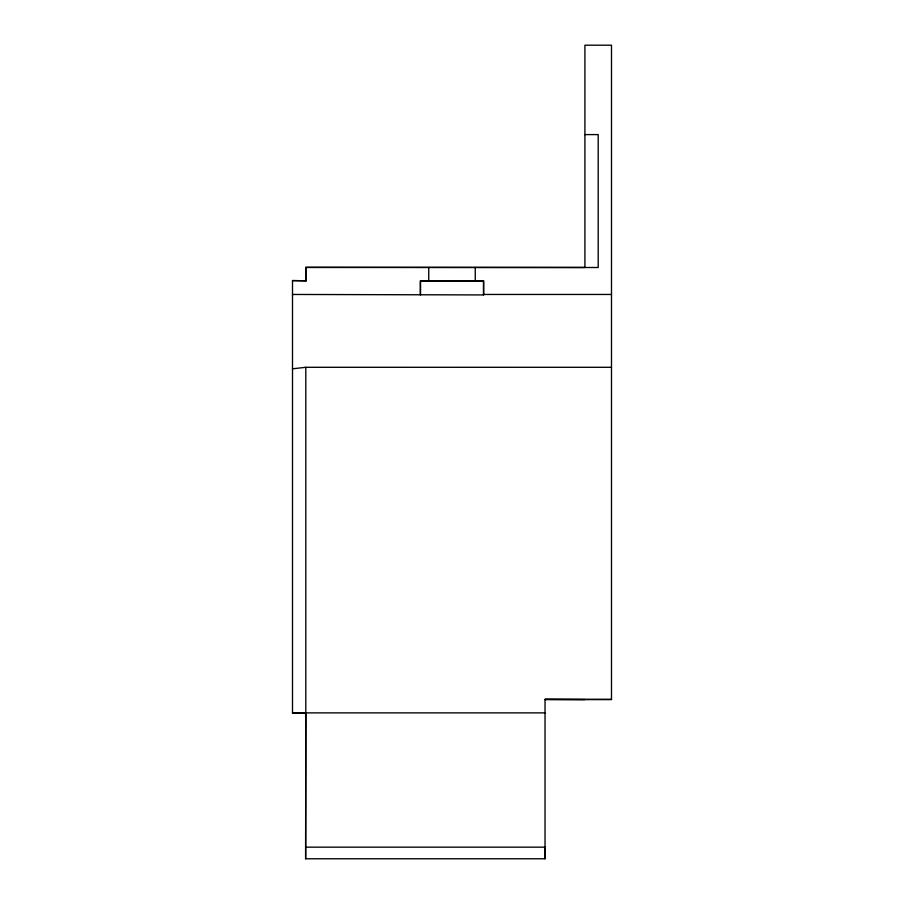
<?xml version="1.0" encoding="UTF-8"?>
<svg xmlns="http://www.w3.org/2000/svg" width="904" height="904" viewBox="0 0 904 904"><rect width="100%" height="100%" fill="white"/><g stroke="black" fill="none" stroke-linecap="round" stroke-linejoin="round"><path stroke-width="1.36" d="M611.499 367.306L305.801 367.295L305.801 712.894L292.5 712.894L292.5 280.579L305.801 280.782L292.5 280.579M305.801 281.381L305.801 267.279L584.911 267.46L584.911 45.2L611.499 45.2L611.488 699.606L545.033 699.583M611.488 699.334L545.033 699.334L545.033 858.777L305.631 858.777L305.778 713.448M305.631 858.8L305.801 712.634M420.428 294.455L420.439 280.907L483.572 280.929L483.572 294.93L292.512 294.455L292.512 295.032M475.255 280.794L475.255 267.494M483.572 294.93L483.572 280.907L420.439 280.907L420.439 294.93M584.911 699.583L545.033 699.357M292.5 368.809L305.801 367.295M584.911 134.594L598.199 134.594L598.199 267.505L305.801 267.482L305.801 280.782M483.561 294.455L611.499 294.455M292.5 712.883L545.033 712.883M305.631 847.161L545.033 847.161L545.033 858.8M428.745 267.482L428.745 280.782"/></g></svg>
